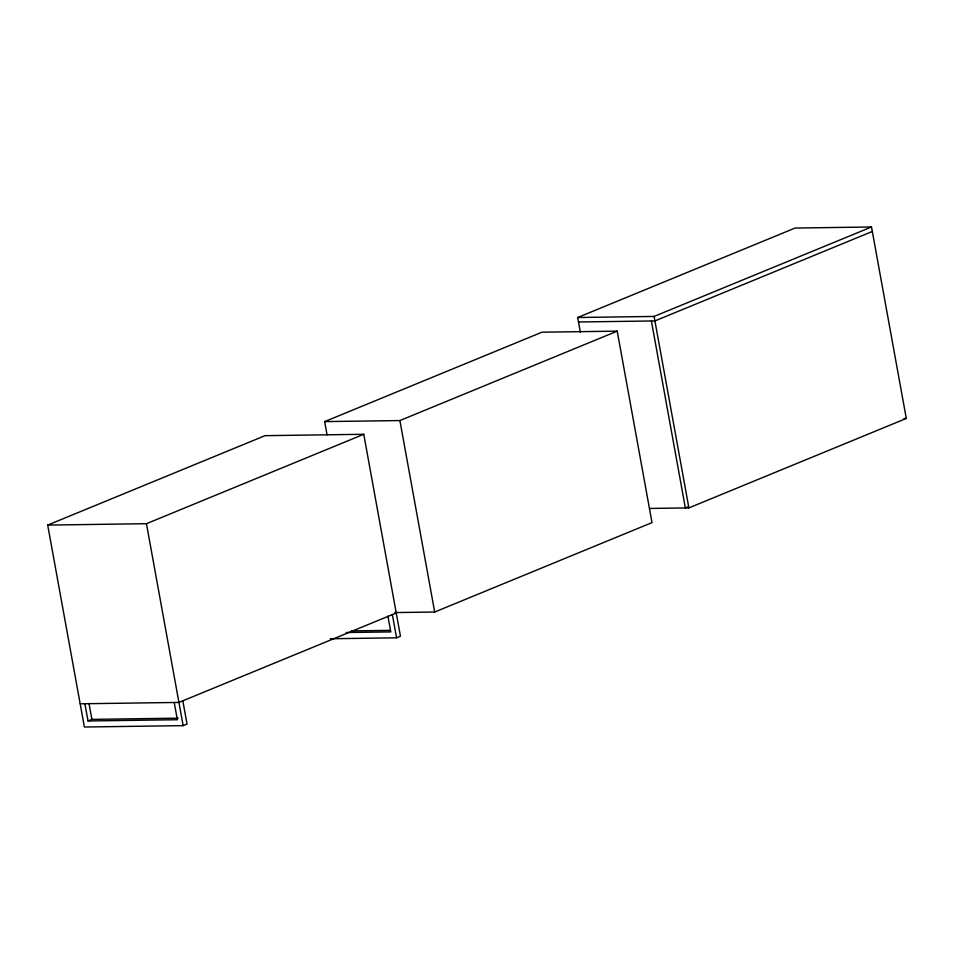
<?xml version="1.0" encoding="UTF-8"?>
<svg xmlns="http://www.w3.org/2000/svg" width="954" height="954" viewBox="0 0 954 954"><rect width="100%" height="100%" fill="white"/><g stroke="black" fill="none" stroke-linecap="round" stroke-linejoin="round"><path stroke-width="1.43" d="M182.81 700.82L187.032 724.038L183.144 725.636L84.393 727.02L47.7 525.082L265.021 435.668L363.76 434.285L400.465 636.223L396.578 637.821L330.263 638.751M327.067 434.857L324.658 421.608L541.979 332.195L617.214 331.145L652.011 522.613L434.69 612.027L394.861 612.575M580.366 332.219L577.683 317.503L795.087 228.054L871.503 226.98L906.3 418.448L688.895 507.898L649.674 508.446M47.7 525.082L146.451 523.698L363.76 434.285M324.658 421.608L399.893 420.559L617.214 331.145M577.683 317.503L654.098 316.43L871.503 226.98M872.326 231.464L654.921 320.926L578.506 321.987M84.882 703.742L88.018 720.974L91.894 719.376L178.255 718.159M396.244 613.005L178.923 702.418L80.184 703.802M688.12 506.812L685.366 507.945L651.391 320.973M903.951 418.484L906.3 418.448M351.489 630.904L390.21 630.367M346.123 632.526L390.794 631.906L387.92 616.105M88.018 720.974L177.361 719.721L174.224 702.49M654.098 316.43L688.895 507.898M399.893 420.559L434.69 612.027M392.356 614.603L396.578 637.821M146.451 523.698L183.144 725.636M89.02 703.575L91.894 719.376"/></g></svg>
